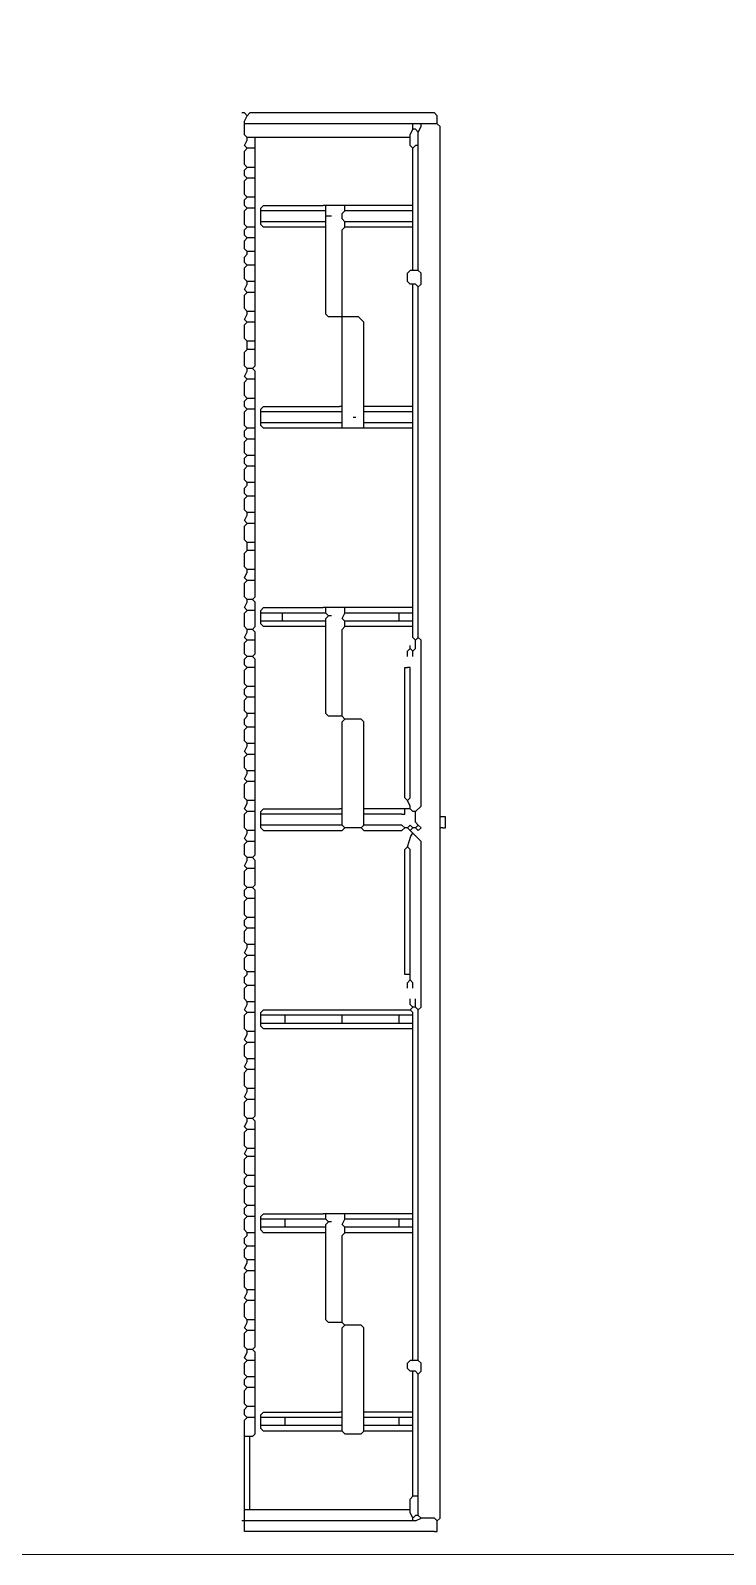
# Model space of a CAD drawing. Extents: x 12033 to 28038, y -9425 to 4777.
# Drawn here: x 14633.1 to 14761, y -90.8 to 189.6 of the extents above; entities that cross this region are included whole.
import ezdxf

# ---------------------------------------------------------------- set-up
doc = ezdxf.new("R2010")
doc.units = ezdxf.units.DM
doc.header["$LTSCALE"] = 5
doc.header["$MEASUREMENT"] = 0
doc.layers.add('20.7-DGO', color=1, linetype='Continuous')

# ---------------------------------------------------------------- blocks, each defined once
blk = doc.blocks.new('LATERAL_PARA_CABOS_300MM')
at = {"layer": '20.7-DGO', "color": 0, "linetype": 'Continuous'}
for points in [[(0.05, 0), (0, 0)], [(0.1, -0.05), (0.05, 0)], [(3.6, -0.15), (3.6, -0.05), (3.55, 0), (0.15, 0), (0.1, -0.05)], [(0.05, -0.15), (0.1, -0.05)], [(0.05, -0.2), (0.05, -0.15)], [(0.1, -0.2), (0.05, -0.2)], [(0.05, -0.25), (0.05, -0.2)], [(0.1, -0.45), (0.05, -0.4), (0.05, -0.25)], [(3.1, -0.2), (0.1, -0.2)], [(3.15, -0.2), (3.1, -0.2)], [(3.2, -0.2), (3.15, -0.2)], [(3.15, -0.25), (3.15, -0.2)], [(3.15, -0.3), (3.15, -0.25)], [(3.25, -0.2), (3.2, -0.2)], [(3.3, -0.2), (3.25, -0.2)], [(3.25, -0.35), (3.3, -0.25)], [(3.35, -0.2), (3.3, -0.2)], [(3.3, -0.25), (3.3, -0.2)], [(3.55, -0.2), (3.35, -0.2)], [(3.6, -0.2), (3.55, -0.2)], [(3.6, -0.2), (3.6, -0.15)], [(3.65, -12.9), (3.65, -0.25), (3.6, -0.2)], [(0.1, -0.65), (0.05, -0.6), (0.1, -0.5)], [(0.15, -0.45), (0.1, -0.45)], [(0.1, -0.5), (0.1, -0.45)], [(0.2, -0.45), (0.15, -0.45)], [(0.25, -0.45), (0.2, -0.45)], [(0.3, -0.45), (0.25, -0.45)], [(0.25, -0.5), (0.25, -0.45)], [(0.25, -0.6), (0.25, -0.5)], [(3.05, -0.45), (0.3, -0.45)], [(3.1, -0.45), (3.05, -0.45)], [(3.1, -0.4), (3.15, -0.3)], [(3.1, -0.45), (3.1, -0.4)], [(3.1, -0.5), (3.1, -0.45)], [(3.15, -0.65), (3.1, -0.6), (3.1, -0.5)], [(3.2, -0.3), (3.15, -0.3)], [(3.25, -0.35), (3.2, -0.3)], [(3.25, -0.55), (3.25, -0.35)], [(3.25, -0.6), (3.25, -0.55)], [(0.1, -1), (0.05, -0.95), (0.05, -0.7), (0.1, -0.65)], [(0.2, -0.65), (0.1, -0.65)], [(0.25, -0.65), (0.2, -0.65)], [(0.25, -0.65), (0.25, -0.6)], [(0.25, -0.7), (0.25, -0.65)], [(0.25, -0.95), (0.25, -0.7)], [(3.15, -0.65), (3.2, -0.6)], [(3.15, -1.65), (3.15, -0.65)], [(3.25, -0.6), (3.2, -0.6)], [(3.25, -0.65), (3.25, -0.6)], [(3.25, -2.85), (3.25, -0.65)], [(0.1, -1.2), (0.05, -1.15), (0.05, -1.05), (0.1, -1)], [(0.2, -1), (0.1, -1)], [(0.25, -1), (0.2, -1)], [(0.25, -1), (0.25, -0.95)], [(0.25, -1.05), (0.25, -1)], [(0.25, -1.15), (0.25, -1.05)], [(0.1, -1.55), (0.05, -1.5), (0.05, -1.25), (0.1, -1.2)], [(0.2, -1.2), (0.1, -1.2)], [(0.25, -1.2), (0.2, -1.2)], [(0.25, -1.2), (0.25, -1.15)], [(0.25, -1.25), (0.25, -1.2)], [(0.25, -1.5), (0.25, -1.25)], [(0.1, -1.75), (0.05, -1.7), (0.05, -1.6), (0.1, -1.55)], [(0.2, -1.55), (0.1, -1.55)], [(0.25, -1.55), (0.2, -1.55)], [(0.25, -1.55), (0.25, -1.5)], [(0.25, -1.6), (0.25, -1.55)], [(0.25, -1.7), (0.25, -1.6)], [(3.15, -1.7), (3.15, -1.65)], [(0.1, -2.1), (0.05, -2.05), (0.05, -1.8), (0.1, -1.75)], [(0.2, -1.75), (0.1, -1.75)], [(0.25, -1.75), (0.2, -1.75)], [(0.25, -1.75), (0.25, -1.7)], [(0.25, -1.8), (0.25, -1.75)], [(0.25, -2.05), (0.25, -1.8)], [(0.35, -1.75), (0.4, -1.7), (1.5, -1.7)], [(0.35, -1.8), (0.35, -1.75)], [(0.4, -1.8), (0.35, -1.8)], [(0.35, -1.85), (0.35, -1.8)], [(0.35, -1.95), (0.35, -1.85)], [(0.35, -2), (0.35, -1.95)], [(1.5, -1.8), (0.4, -1.8)], [(1.55, -1.7), (1.5, -1.7)], [(1.55, -1.8), (1.5, -1.8)], [(1.6, -1.7), (1.55, -1.7)], [(1.55, -1.75), (1.55, -1.7)], [(1.55, -1.8), (1.55, -1.75)], [(1.55, -1.85), (1.55, -1.8)], [(1.55, -1.9), (1.55, -1.85)], [(1.6, -1.9), (1.55, -1.9)], [(1.55, -1.95), (1.55, -1.9)], [(1.55, -2), (1.55, -1.95)], [(1.85, -1.7), (1.6, -1.7)], [(1.65, -1.9), (1.6, -1.9)], [(1.9, -1.7), (1.85, -1.7)], [(1.9, -2), (1.85, -1.95), (1.85, -1.85), (1.9, -1.8)], [(1.95, -1.7), (1.9, -1.7)], [(1.9, -1.75), (1.9, -1.7)], [(1.9, -1.8), (1.9, -1.75)], [(1.95, -1.8), (1.9, -1.8)], [(3.1, -1.7), (1.95, -1.7)], [(3.1, -1.8), (1.95, -1.8)], [(3.15, -1.7), (3.1, -1.7)], [(3.15, -1.8), (3.1, -1.8)], [(3.15, -1.75), (3.15, -1.7)], [(3.15, -1.8), (3.15, -1.75)], [(3.15, -1.85), (3.15, -1.8)], [(3.15, -1.95), (3.15, -1.85)], [(3.15, -2), (3.15, -1.95)], [(0.1, -2.3), (0.05, -2.25), (0.05, -2.15), (0.1, -2.1)], [(0.2, -2.1), (0.1, -2.1)], [(0.25, -2.1), (0.2, -2.1)], [(0.25, -2.1), (0.25, -2.05)], [(0.25, -2.15), (0.25, -2.1)], [(0.25, -2.25), (0.25, -2.15)], [(0.4, -2), (0.35, -2)], [(0.35, -2.05), (0.35, -2)], [(1.5, -2.1), (0.4, -2.1), (0.35, -2.05)], [(1.5, -2), (0.4, -2)], [(1.55, -2), (1.5, -2)], [(1.55, -2.1), (1.5, -2.1)], [(1.55, -2.05), (1.55, -2)], [(1.55, -2.1), (1.55, -2.05)], [(1.55, -2.15), (1.55, -2.1)], [(1.8, -3.75), (1.6, -3.75), (1.55, -3.7), (1.55, -2.15)], [(1.85, -3.7), (1.85, -2.15), (1.9, -2.1)], [(1.95, -2), (1.9, -2)], [(1.9, -2.05), (1.9, -2)], [(1.9, -2.1), (1.9, -2.05)], [(1.95, -2.1), (1.9, -2.1)], [(3.1, -2), (1.95, -2)], [(3.1, -2.1), (1.95, -2.1)], [(3.15, -2), (3.1, -2)], [(3.15, -2.1), (3.1, -2.1)], [(3.15, -2.05), (3.15, -2)], [(3.15, -2.1), (3.15, -2.05)], [(3.15, -2.15), (3.15, -2.1)], [(3.15, -2.85), (3.15, -2.15)], [(0.1, -2.55), (0.05, -2.5), (0.05, -2.35), (0.1, -2.3)], [(0.2, -2.3), (0.1, -2.3)], [(0.25, -2.3), (0.2, -2.3)], [(0.25, -2.3), (0.25, -2.25)], [(0.25, -2.35), (0.25, -2.3)], [(0.25, -2.5), (0.25, -2.35)], [(0.25, -2.55), (0.25, -2.5)], [(0.1, -2.8), (0.05, -2.75), (0.05, -2.65), (0.1, -2.6)], [(0.1, -3.1), (0.05, -3.05), (0.05, -2.85), (0.1, -2.8)], [(0.15, -2.55), (0.1, -2.55)], [(0.1, -2.6), (0.1, -2.55)], [(0.2, -2.8), (0.1, -2.8)], [(0.2, -2.55), (0.15, -2.55)], [(0.25, -2.55), (0.2, -2.55)], [(0.25, -2.8), (0.2, -2.8)], [(0.25, -2.6), (0.25, -2.55)], [(0.25, -2.75), (0.25, -2.6)], [(0.25, -2.8), (0.25, -2.75)], [(0.25, -2.85), (0.25, -2.8)], [(0.25, -3.05), (0.25, -2.85)], [(0.25, -3.1), (0.25, -3.05)], [(3.1, -3.15), (3.05, -3.1), (3.05, -2.95), (3.1, -2.9)], [(3.15, -2.9), (3.1, -2.9)], [(3.15, -2.9), (3.15, -2.85)], [(3.2, -2.9), (3.15, -2.9)], [(3.25, -2.9), (3.2, -2.9)], [(3.25, -2.9), (3.25, -2.85)], [(3.25, -3.2), (3.3, -3.15), (3.3, -2.95), (3.25, -2.9)], [(0.1, -3.3), (0.05, -3.25), (0.1, -3.15)], [(0.1, -3.65), (0.05, -3.6), (0.05, -3.35), (0.1, -3.3)], [(0.15, -3.1), (0.1, -3.1)], [(0.1, -3.15), (0.1, -3.1)], [(0.2, -3.3), (0.1, -3.3)], [(0.2, -3.1), (0.15, -3.1)], [(0.25, -3.1), (0.2, -3.1)], [(0.25, -3.3), (0.2, -3.3)], [(0.25, -3.15), (0.25, -3.1)], [(0.25, -3.25), (0.25, -3.15)], [(0.25, -3.3), (0.25, -3.25)], [(0.25, -3.35), (0.25, -3.3)], [(0.25, -3.6), (0.25, -3.35)], [(3.15, -3.15), (3.1, -3.15)], [(3.2, -3.15), (3.15, -3.15)], [(3.15, -3.2), (3.15, -3.15)], [(3.15, -5.35), (3.15, -3.2)], [(3.25, -3.2), (3.2, -3.15)], [(3.25, -9.65), (3.25, -3.2)], [(0.25, -3.65), (0.25, -3.6)], [(0.1, -3.85), (0.05, -3.8), (0.1, -3.7)], [(0.1, -4.2), (0.05, -4.15), (0.05, -3.9), (0.1, -3.85)], [(0.15, -3.65), (0.1, -3.65)], [(0.1, -3.7), (0.1, -3.65)], [(0.2, -3.85), (0.1, -3.85)], [(0.2, -3.65), (0.15, -3.65)], [(0.25, -3.65), (0.2, -3.65)], [(0.25, -3.85), (0.2, -3.85)], [(0.25, -3.7), (0.25, -3.65)], [(0.25, -3.8), (0.25, -3.7)], [(0.25, -3.85), (0.25, -3.8)], [(0.25, -3.9), (0.25, -3.85)], [(0.25, -4.15), (0.25, -3.9)], [(1.85, -3.75), (1.8, -3.75)], [(1.85, -3.75), (1.85, -3.7)], [(1.9, -3.75), (1.85, -3.75)], [(1.85, -3.8), (1.85, -3.75)], [(1.85, -5.35), (1.85, -3.8)], [(2.25, -5.35), (2.25, -3.85), (2.15, -3.75), (1.9, -3.75)], [(0.15, -4.2), (0.1, -4.2)], [(0.1, -4.25), (0.1, -4.2)], [(0.2, -4.2), (0.15, -4.2)], [(0.25, -4.2), (0.2, -4.2)], [(0.25, -4.2), (0.25, -4.15)], [(0.25, -4.25), (0.25, -4.2)], [(0.1, -4.7), (0.05, -4.65), (0.05, -4.4), (0.1, -4.35)], [(0.1, -4.3), (0.1, -4.25)], [(0.1, -4.35), (0.1, -4.3)], [(0.15, -4.35), (0.1, -4.35)], [(0.2, -4.35), (0.15, -4.35)], [(0.25, -4.35), (0.2, -4.35)], [(0.2, -4.7), (0.25, -4.65), (0.25, -4.4)], [(0.25, -4.3), (0.25, -4.25)], [(0.25, -4.35), (0.25, -4.3)], [(0.25, -4.4), (0.25, -4.35)], [(0.1, -4.9), (0.05, -4.85), (0.1, -4.75)], [(0.15, -4.7), (0.1, -4.7)], [(0.1, -4.75), (0.1, -4.7)], [(0.2, -4.7), (0.15, -4.7)], [(0.25, -4.85), (0.25, -4.75), (0.2, -4.7)], [(0.1, -5.25), (0.05, -5.2), (0.05, -4.95), (0.1, -4.9)], [(0.2, -4.9), (0.1, -4.9)], [(0.25, -4.9), (0.2, -4.9)], [(0.25, -4.9), (0.25, -4.85)], [(0.25, -4.95), (0.25, -4.9)], [(0.25, -5.2), (0.25, -4.95)], [(0.1, -5.45), (0.05, -5.4), (0.05, -5.3), (0.1, -5.25)], [(0.2, -5.25), (0.1, -5.25)], [(0.25, -5.25), (0.2, -5.25)], [(0.25, -5.25), (0.25, -5.2)], [(0.25, -5.3), (0.25, -5.25)], [(0.25, -5.4), (0.25, -5.3)], [(0.1, -5.8), (0.05, -5.75), (0.05, -5.5), (0.1, -5.45)], [(0.2, -5.45), (0.1, -5.45)], [(0.25, -5.45), (0.2, -5.45)], [(0.25, -5.45), (0.25, -5.4)], [(0.25, -5.5), (0.25, -5.45)], [(0.25, -5.75), (0.25, -5.5)], [(0.35, -5.45), (0.4, -5.4), (1.8, -5.4)], [(0.35, -5.5), (0.35, -5.45)], [(0.4, -5.5), (0.35, -5.5)], [(0.35, -5.55), (0.35, -5.5)], [(0.35, -5.65), (0.35, -5.55)], [(1.8, -5.5), (0.4, -5.5)], [(1.85, -5.4), (1.8, -5.4)], [(1.85, -5.5), (1.8, -5.5)], [(1.85, -5.4), (1.85, -5.35)], [(1.85, -5.45), (1.85, -5.4)], [(1.85, -5.5), (1.85, -5.45)], [(1.85, -5.55), (1.85, -5.5)], [(1.85, -5.65), (1.85, -5.55)], [(2.1, -5.6), (2.05, -5.6)], [(2.25, -5.4), (2.25, -5.35)], [(2.3, -5.4), (2.25, -5.4)], [(2.25, -5.45), (2.25, -5.4)], [(2.25, -5.5), (2.25, -5.45)], [(2.3, -5.5), (2.25, -5.5)], [(2.25, -5.55), (2.25, -5.5)], [(2.25, -5.65), (2.25, -5.55)], [(3.1, -5.4), (2.3, -5.4)], [(3.1, -5.5), (2.3, -5.5)], [(3.15, -5.4), (3.1, -5.4)], [(3.15, -5.5), (3.1, -5.5)], [(3.15, -5.4), (3.15, -5.35)], [(3.15, -5.45), (3.15, -5.4)], [(3.15, -5.5), (3.15, -5.45)], [(3.15, -5.55), (3.15, -5.5)], [(3.15, -5.65), (3.15, -5.55)], [(0.1, -6), (0.05, -5.95), (0.05, -5.85), (0.1, -5.8)], [(0.2, -5.8), (0.1, -5.8)], [(0.25, -5.8), (0.2, -5.8)], [(0.25, -5.8), (0.25, -5.75)], [(0.25, -5.85), (0.25, -5.8)], [(0.25, -5.95), (0.25, -5.85)], [(0.35, -5.7), (0.35, -5.65)], [(0.4, -5.7), (0.35, -5.7)], [(0.35, -5.75), (0.35, -5.7)], [(1.8, -5.8), (0.4, -5.8), (0.35, -5.75)], [(1.8, -5.7), (0.4, -5.7)], [(1.85, -5.7), (1.8, -5.7)], [(1.85, -5.8), (1.8, -5.8)], [(1.85, -5.7), (1.85, -5.65)], [(1.85, -5.75), (1.85, -5.7)], [(1.85, -5.8), (1.85, -5.75)], [(1.9, -5.8), (1.85, -5.8)], [(2.2, -5.8), (1.9, -5.8)], [(2.25, -5.8), (2.2, -5.8)], [(2.25, -5.7), (2.25, -5.65)], [(2.3, -5.7), (2.25, -5.7)], [(2.25, -5.75), (2.25, -5.7)], [(2.25, -5.8), (2.25, -5.75)], [(2.3, -5.8), (2.25, -5.8)], [(3.1, -5.7), (2.3, -5.7)], [(3.1, -5.8), (2.3, -5.8)], [(3.15, -5.7), (3.1, -5.7)], [(3.15, -5.8), (3.1, -5.8)], [(3.15, -5.7), (3.15, -5.65)], [(3.15, -5.75), (3.15, -5.7)], [(3.15, -5.8), (3.15, -5.75)], [(3.15, -5.85), (3.15, -5.8)], [(3.15, -9.05), (3.15, -5.85)], [(0.1, -6.3), (0.05, -6.25), (0.05, -6.05), (0.1, -6)], [(0.2, -6), (0.1, -6)], [(0.25, -6), (0.2, -6)], [(0.25, -6), (0.25, -5.95)], [(0.25, -6.05), (0.25, -6)], [(0.25, -6.25), (0.25, -6.05)], [(0.1, -6.5), (0.05, -6.45), (0.05, -6.35), (0.1, -6.3)], [(0.2, -6.3), (0.1, -6.3)], [(0.25, -6.3), (0.2, -6.3)], [(0.25, -6.3), (0.25, -6.25)], [(0.25, -6.35), (0.25, -6.3)], [(0.25, -6.45), (0.25, -6.35)], [(0.1, -6.8), (0.05, -6.75), (0.05, -6.55), (0.1, -6.5)], [(0.2, -6.5), (0.1, -6.5)], [(0.25, -6.5), (0.2, -6.5)], [(0.25, -6.5), (0.25, -6.45)], [(0.25, -6.55), (0.25, -6.5)], [(0.25, -6.75), (0.25, -6.55)], [(0.1, -7.05), (0.05, -7), (0.05, -6.9), (0.1, -6.85)], [(0.15, -6.8), (0.1, -6.8)], [(0.1, -6.85), (0.1, -6.8)], [(0.2, -6.8), (0.15, -6.8)], [(0.25, -6.8), (0.2, -6.8)], [(0.25, -6.8), (0.25, -6.75)], [(0.25, -6.85), (0.25, -6.8)], [(0.25, -7), (0.25, -6.85)], [(0.25, -7.05), (0.25, -7)], [(0.1, -7.35), (0.05, -7.3), (0.05, -7.1), (0.1, -7.05)], [(0.2, -7.05), (0.1, -7.05)], [(0.25, -7.05), (0.2, -7.05)], [(0.25, -7.1), (0.25, -7.05)], [(0.25, -7.3), (0.25, -7.1)], [(0.1, -7.55), (0.05, -7.5), (0.1, -7.4)], [(0.1, -7.9), (0.05, -7.85), (0.05, -7.6), (0.1, -7.55)], [(0.15, -7.35), (0.1, -7.35)], [(0.1, -7.4), (0.1, -7.35)], [(0.2, -7.55), (0.1, -7.55)], [(0.2, -7.35), (0.15, -7.35)], [(0.25, -7.35), (0.2, -7.35)], [(0.25, -7.55), (0.2, -7.55)], [(0.25, -7.35), (0.25, -7.3)], [(0.25, -7.4), (0.25, -7.35)], [(0.25, -7.5), (0.25, -7.4)], [(0.25, -7.55), (0.25, -7.5)], [(0.25, -7.6), (0.25, -7.55)], [(0.25, -7.85), (0.25, -7.6)], [(0.25, -7.9), (0.25, -7.85)], [(0.1, -8.4), (0.05, -8.35), (0.05, -8.1), (0.1, -8.05)], [(0.15, -7.9), (0.1, -7.9)], [(0.1, -7.95), (0.1, -7.9)], [(0.1, -8), (0.1, -7.95)], [(0.1, -8.05), (0.1, -8)], [(0.15, -8.05), (0.1, -8.05)], [(0.2, -7.9), (0.15, -7.9)], [(0.2, -8.05), (0.15, -8.05)], [(0.25, -7.9), (0.2, -7.9)], [(0.25, -8.05), (0.2, -8.05)], [(0.25, -7.95), (0.25, -7.9)], [(0.25, -8), (0.25, -7.95)], [(0.25, -8.05), (0.25, -8)], [(0.25, -8.1), (0.25, -8.05)], [(0.25, -8.35), (0.25, -8.1)], [(0.15, -8.4), (0.1, -8.4)], [(0.1, -8.45), (0.1, -8.4)], [(0.2, -8.4), (0.15, -8.4)], [(0.25, -8.4), (0.2, -8.4)], [(0.25, -8.4), (0.25, -8.35)], [(0.25, -8.45), (0.25, -8.4)], [(0.1, -8.6), (0.05, -8.55), (0.1, -8.45)], [(0.1, -8.95), (0.05, -8.9), (0.05, -8.65), (0.1, -8.6)], [(0.2, -8.6), (0.1, -8.6)], [(0.25, -8.6), (0.2, -8.6)], [(0.2, -8.95), (0.25, -8.9), (0.25, -8.65)], [(0.25, -8.55), (0.25, -8.45)], [(0.25, -8.6), (0.25, -8.55)], [(0.25, -8.65), (0.25, -8.6)], [(0.15, -8.95), (0.1, -8.95)], [(0.1, -9), (0.1, -8.95)], [(0.2, -8.95), (0.15, -8.95)], [(0.25, -9.1), (0.25, -9), (0.2, -8.95)], [(0.1, -9.15), (0.05, -9.1), (0.1, -9)], [(0.1, -9.5), (0.05, -9.45), (0.05, -9.2), (0.1, -9.15)], [(0.2, -9.15), (0.1, -9.15)], [(0.25, -9.15), (0.2, -9.15)], [(0.2, -9.5), (0.25, -9.45), (0.25, -9.2)], [(0.25, -9.15), (0.25, -9.1)], [(0.25, -9.2), (0.25, -9.15)], [(0.35, -9.15), (0.4, -9.1), (1.5, -9.1)], [(0.35, -9.2), (0.35, -9.15)], [(0.4, -9.2), (0.35, -9.2)], [(0.35, -9.25), (0.35, -9.2)], [(0.35, -9.3), (0.35, -9.25)], [(0.7, -9.2), (0.4, -9.2)], [(0.75, -9.2), (0.7, -9.2)], [(0.8, -9.2), (0.75, -9.2)], [(0.75, -9.25), (0.75, -9.2)], [(0.75, -9.3), (0.75, -9.25)], [(1.5, -9.2), (0.8, -9.2)], [(1.55, -9.1), (1.5, -9.1)], [(1.55, -9.2), (1.5, -9.2)], [(1.6, -9.1), (1.55, -9.1)], [(1.55, -9.15), (1.55, -9.1)], [(1.55, -9.2), (1.55, -9.15)], [(1.6, -9.25), (1.55, -9.2)], [(1.55, -9.3), (1.6, -9.25)], [(1.85, -9.1), (1.6, -9.1)], [(1.65, -9.25), (1.6, -9.25)], [(1.9, -9.1), (1.85, -9.1)], [(1.9, -9.35), (1.85, -9.3), (1.9, -9.2)], [(1.95, -9.1), (1.9, -9.1)], [(1.9, -9.15), (1.9, -9.1)], [(1.9, -9.2), (1.9, -9.15)], [(1.95, -9.2), (1.9, -9.2)], [(3.1, -9.1), (1.95, -9.1)], [(2.85, -9.2), (1.95, -9.2)], [(2.9, -9.2), (2.85, -9.2)], [(2.95, -9.2), (2.9, -9.2)], [(2.9, -9.25), (2.9, -9.2)], [(2.9, -9.3), (2.9, -9.25)], [(3.1, -9.2), (2.95, -9.2)], [(3.15, -9.1), (3.1, -9.1)], [(3.15, -9.2), (3.1, -9.2)], [(3.15, -9.1), (3.15, -9.05)], [(3.15, -9.15), (3.15, -9.1)], [(3.15, -9.2), (3.15, -9.15)], [(3.15, -9.25), (3.15, -9.2)], [(3.15, -9.3), (3.15, -9.25)], [(0.15, -9.5), (0.1, -9.5)], [(0.1, -9.55), (0.1, -9.5)], [(0.2, -9.5), (0.15, -9.5)], [(0.25, -9.65), (0.25, -9.55), (0.2, -9.5)], [(0.35, -9.35), (0.35, -9.3)], [(0.4, -9.35), (0.35, -9.35)], [(0.35, -9.4), (0.35, -9.35)], [(1.5, -9.45), (0.4, -9.45), (0.35, -9.4)], [(0.7, -9.35), (0.4, -9.35)], [(0.75, -9.35), (0.7, -9.35)], [(0.75, -9.35), (0.75, -9.3)], [(0.8, -9.35), (0.75, -9.35)], [(1.5, -9.35), (0.8, -9.35)], [(1.55, -9.35), (1.5, -9.35)], [(1.55, -9.45), (1.5, -9.45)], [(1.55, -9.35), (1.55, -9.3)], [(1.55, -9.4), (1.55, -9.35)], [(1.55, -9.45), (1.55, -9.4)], [(1.55, -9.5), (1.55, -9.45)], [(1.8, -11.1), (1.6, -11.1), (1.55, -11.05), (1.55, -9.5)], [(1.85, -11.05), (1.85, -9.5), (1.9, -9.45)], [(1.95, -9.35), (1.9, -9.35)], [(1.9, -9.4), (1.9, -9.35)], [(1.9, -9.45), (1.9, -9.4)], [(1.95, -9.45), (1.9, -9.45)], [(2.85, -9.35), (1.95, -9.35)], [(3.1, -9.45), (1.95, -9.45)], [(2.9, -9.35), (2.85, -9.35)], [(2.9, -9.35), (2.9, -9.3)], [(2.95, -9.35), (2.9, -9.35)], [(3.1, -9.35), (2.95, -9.35)], [(3.15, -9.35), (3.1, -9.35)], [(3.15, -9.45), (3.1, -9.45)], [(3.15, -9.35), (3.15, -9.3)], [(3.15, -9.4), (3.15, -9.35)], [(3.15, -9.45), (3.15, -9.4)], [(3.15, -9.5), (3.15, -9.45)], [(3.2, -9.7), (3.15, -9.65), (3.15, -9.5)], [(0.1, -9.7), (0.05, -9.65), (0.1, -9.55)], [(0.1, -10), (0.05, -9.95), (0.05, -9.75), (0.1, -9.7)], [(0.2, -9.7), (0.1, -9.7)], [(0.25, -9.7), (0.2, -9.7)], [(0.2, -10), (0.25, -9.95), (0.25, -9.75)], [(0.25, -9.7), (0.25, -9.65)], [(0.25, -9.75), (0.25, -9.7)], [(3.1, -9.85), (3.1, -9.8)], [(3.15, -9.9), (3.2, -9.85), (3.2, -9.7)], [(3.2, -9.7), (3.25, -9.65)], [(3.2, -12.85), (3.3, -12.75), (3.3, -9.7), (3.25, -9.65)], [(0.1, -10.2), (0.05, -10.15), (0.05, -10.05), (0.1, -10)], [(0.2, -10), (0.1, -10)], [(0.25, -10.15), (0.25, -10.05), (0.2, -10)], [(3.05, -10), (3.05, -9.9), (3.1, -9.85)], [(3.15, -9.9), (3.1, -9.85)], [(3.15, -10), (3.15, -9.9)], [(0.1, -10.55), (0.05, -10.5), (0.05, -10.25), (0.1, -10.2)], [(0.2, -10.2), (0.1, -10.2)], [(0.25, -10.2), (0.2, -10.2)], [(0.25, -10.2), (0.25, -10.15)], [(0.25, -10.25), (0.25, -10.2)], [(0.25, -10.5), (0.25, -10.25)], [(3, -10.25), (3, -10.2), (3.05, -10.2)], [(3.05, -12.65), (3, -12.6), (3, -10.25)], [(3.1, -10.25), (3.1, -10.2), (3.05, -10.2)], [(3.05, -12.65), (3.1, -12.6), (3.1, -10.25)], [(0.1, -10.75), (0.05, -10.7), (0.05, -10.6), (0.1, -10.55)], [(0.2, -10.55), (0.1, -10.55)], [(0.25, -10.55), (0.2, -10.55)], [(0.25, -10.55), (0.25, -10.5)], [(0.25, -10.6), (0.25, -10.55)], [(0.25, -10.7), (0.25, -10.6)], [(0.1, -11.05), (0.05, -11), (0.05, -10.8), (0.1, -10.75)], [(0.2, -10.75), (0.1, -10.75)], [(0.25, -10.75), (0.2, -10.75)], [(0.25, -10.75), (0.25, -10.7)], [(0.25, -10.8), (0.25, -10.75)], [(0.25, -11), (0.25, -10.8)], [(0.1, -11.3), (0.05, -11.25), (0.05, -11.15), (0.1, -11.1)], [(0.15, -11.05), (0.1, -11.05)], [(0.1, -11.1), (0.1, -11.05)], [(0.2, -11.05), (0.15, -11.05)], [(0.25, -11.05), (0.2, -11.05)], [(0.25, -11.05), (0.25, -11)], [(0.25, -11.1), (0.25, -11.05)], [(0.25, -11.25), (0.25, -11.1)], [(1.85, -11.1), (1.8, -11.1)], [(1.85, -11.1), (1.85, -11.05)], [(1.9, -11.15), (1.85, -11.1)], [(1.85, -12.75), (1.85, -11.2), (1.9, -11.15)], [(2.25, -12.75), (2.25, -11.2), (2.2, -11.15), (1.9, -11.15)], [(0.1, -11.6), (0.05, -11.55), (0.05, -11.35), (0.1, -11.3)], [(0.2, -11.3), (0.1, -11.3)], [(0.25, -11.3), (0.2, -11.3)], [(0.25, -11.3), (0.25, -11.25)], [(0.25, -11.35), (0.25, -11.3)], [(0.25, -11.55), (0.25, -11.35)], [(0.1, -11.8), (0.05, -11.75), (0.1, -11.65)], [(0.15, -11.6), (0.1, -11.6)], [(0.1, -11.65), (0.1, -11.6)], [(0.2, -11.6), (0.15, -11.6)], [(0.25, -11.6), (0.2, -11.6)], [(0.25, -11.6), (0.25, -11.55)], [(0.25, -11.65), (0.25, -11.6)], [(0.25, -11.75), (0.25, -11.65)], [(0.25, -11.8), (0.25, -11.75)], [(0.1, -12.1), (0.05, -12.05), (0.05, -11.85), (0.1, -11.8)], [(0.2, -11.8), (0.1, -11.8)], [(0.25, -11.8), (0.2, -11.8)], [(0.25, -11.85), (0.25, -11.8)], [(0.25, -12.05), (0.25, -11.85)], [(0.25, -12.1), (0.25, -12.05)], [(0.1, -12.3), (0.05, -12.25), (0.1, -12.15)], [(0.1, -12.65), (0.05, -12.6), (0.05, -12.35), (0.1, -12.3)], [(0.15, -12.1), (0.1, -12.1)], [(0.1, -12.15), (0.1, -12.1)], [(0.2, -12.3), (0.1, -12.3)], [(0.2, -12.1), (0.15, -12.1)], [(0.25, -12.1), (0.2, -12.1)], [(0.25, -12.3), (0.2, -12.3)], [(0.25, -12.15), (0.25, -12.1)], [(0.25, -12.25), (0.25, -12.15)], [(0.25, -12.3), (0.25, -12.25)], [(0.25, -12.35), (0.25, -12.3)], [(0.25, -12.6), (0.25, -12.35)], [(0.25, -12.65), (0.25, -12.6)], [(0.1, -12.85), (0.05, -12.8), (0.1, -12.7)], [(0.1, -13.2), (0.05, -13.15), (0.05, -12.9), (0.1, -12.85)], [(0.15, -12.65), (0.1, -12.65)], [(0.1, -12.7), (0.1, -12.65)], [(0.2, -12.85), (0.1, -12.85)], [(0.2, -12.65), (0.15, -12.65)], [(0.25, -12.65), (0.2, -12.65)], [(0.25, -12.85), (0.2, -12.85)], [(0.25, -12.7), (0.25, -12.65)], [(0.25, -12.8), (0.25, -12.7)], [(0.25, -12.85), (0.25, -12.8)], [(0.25, -12.9), (0.25, -12.85)], [(0.35, -12.85), (0.4, -12.8), (1.8, -12.8)], [(0.35, -12.9), (0.35, -12.85)], [(1.85, -12.8), (1.8, -12.8)], [(1.85, -12.8), (1.85, -12.75)], [(1.85, -12.85), (1.85, -12.8)], [(1.85, -12.9), (1.85, -12.85)], [(2.25, -12.8), (2.25, -12.75)], [(2.3, -12.8), (2.25, -12.8)], [(2.25, -12.85), (2.25, -12.8)], [(2.25, -12.9), (2.25, -12.85)], [(2.95, -12.8), (2.3, -12.8)], [(3, -12.8), (2.95, -12.8)], [(2.95, -12.9), (3, -12.9), (3, -12.85)], [(3.05, -12.8), (3, -12.8)], [(3, -12.85), (3, -12.8)], [(3.1, -12.75), (3.05, -12.65)], [(3.1, -12.8), (3.05, -12.8)], [(3.1, -12.8), (3.1, -12.75)], [(3.15, -12.85), (3.1, -12.8)], [(3.2, -12.85), (3.15, -12.85)], [(3.2, -12.9), (3.2, -12.85)], [(0.25, -13.15), (0.25, -12.9)], [(0.25, -13.2), (0.25, -13.15)], [(0.4, -12.9), (0.35, -12.9)], [(0.35, -12.95), (0.35, -12.9)], [(0.35, -13.05), (0.35, -12.95)], [(0.35, -13.1), (0.35, -13.05)], [(0.4, -13.1), (0.35, -13.1)], [(0.35, -13.15), (0.35, -13.1)], [(0.35, -13.15), (0.4, -13.2), (1.85, -13.2), (1.9, -13.15)], [(1.8, -12.9), (0.4, -12.9)], [(1.8, -13.1), (0.4, -13.1)], [(1.85, -12.9), (1.8, -12.9)], [(1.85, -13.1), (1.8, -13.1)], [(1.85, -12.95), (1.85, -12.9)], [(1.85, -13.05), (1.85, -12.95)], [(1.85, -13.1), (1.85, -13.05)], [(1.9, -13.15), (1.85, -13.1)], [(2.2, -13.15), (1.9, -13.15)], [(2.2, -13.15), (2.25, -13.1)], [(2.2, -13.15), (2.25, -13.2), (2.95, -13.2), (3, -13.15)], [(2.3, -12.9), (2.25, -12.9)], [(2.25, -12.95), (2.25, -12.9)], [(2.25, -13.05), (2.25, -12.95)], [(2.25, -13.1), (2.25, -13.05)], [(2.3, -13.1), (2.25, -13.1)], [(2.95, -12.9), (2.3, -12.9)], [(3, -13.15), (2.95, -13.1), (2.3, -13.1)], [(3.05, -13.15), (3, -13.15)], [(3.15, -13.15), (3.1, -13.1), (3.05, -13.15)], [(3.1, -13.2), (3.05, -13.15)], [(3.1, -13.2), (3.15, -13.15)], [(3.2, -13.15), (3.15, -13.15)], [(3.25, -13.1), (3.2, -13.05), (3.2, -12.9)], [(3.2, -13.15), (3.25, -13.1)], [(3.2, -13.15), (3.25, -13.2), (3.3, -13.15), (3.25, -13.1)], [(3.65, -12.95), (3.65, -12.9)], [(3.7, -12.95), (3.65, -12.95)], [(3.65, -13), (3.65, -12.95)], [(3.65, -13.1), (3.65, -13)], [(3.65, -13.15), (3.65, -13.1)], [(3.7, -13.15), (3.65, -13.15)], [(3.65, -13.2), (3.65, -13.15)], [(3.75, -13), (3.75, -12.95), (3.7, -12.95)], [(3.7, -13.15), (3.75, -13.15), (3.75, -13.1)], [(3.75, -13.1), (3.75, -13)], [(0.1, -13.4), (0.05, -13.35), (0.1, -13.25)], [(0.1, -13.7), (0.05, -13.65), (0.05, -13.45), (0.1, -13.4)], [(0.15, -13.2), (0.1, -13.2)], [(0.1, -13.25), (0.1, -13.2)], [(0.2, -13.4), (0.1, -13.4)], [(0.2, -13.2), (0.15, -13.2)], [(0.25, -13.2), (0.2, -13.2)], [(0.25, -13.4), (0.2, -13.4)], [(0.2, -13.7), (0.25, -13.65), (0.25, -13.45)], [(0.25, -13.25), (0.25, -13.2)], [(0.25, -13.35), (0.25, -13.25)], [(0.25, -13.4), (0.25, -13.35)], [(0.25, -13.45), (0.25, -13.4)], [(3.05, -13.5), (3.11, -13.305), (3.15, -13.25)], [(3.15, -13.25), (3.1, -13.2)], [(3.25, -16.5), (3.3, -16.45), (3.3, -13.4), (3.15, -13.25)], [(3.6, -25.9), (3.65, -25.85), (3.65, -13.2)], [(0.15, -13.7), (0.1, -13.7)], [(0.1, -13.75), (0.1, -13.7)], [(0.2, -13.7), (0.15, -13.7)], [(0.25, -13.85), (0.25, -13.75), (0.2, -13.7)], [(3, -15.8), (3, -13.55), (3.05, -13.5)], [(3.1, -15.8), (3.1, -13.55), (3.05, -13.5)], [(0.1, -13.9), (0.05, -13.85), (0.1, -13.75)], [(0.1, -14.25), (0.05, -14.2), (0.05, -13.95), (0.1, -13.9)], [(0.2, -13.9), (0.1, -13.9)], [(0.25, -13.9), (0.2, -13.9)], [(0.2, -14.25), (0.25, -14.2), (0.25, -13.95)], [(0.25, -13.9), (0.25, -13.85)], [(0.25, -13.95), (0.25, -13.9)], [(0.1, -14.45), (0.05, -14.4), (0.05, -14.3), (0.1, -14.25)], [(0.2, -14.25), (0.1, -14.25)], [(0.25, -14.4), (0.25, -14.3), (0.2, -14.25)], [(0.1, -14.8), (0.05, -14.75), (0.05, -14.5), (0.1, -14.45)], [(0.2, -14.45), (0.1, -14.45)], [(0.25, -14.45), (0.2, -14.45)], [(0.25, -14.45), (0.25, -14.4)], [(0.25, -14.5), (0.25, -14.45)], [(0.25, -14.75), (0.25, -14.5)], [(0.1, -15), (0.05, -14.95), (0.05, -14.85), (0.1, -14.8)], [(0.2, -14.8), (0.1, -14.8)], [(0.25, -14.8), (0.2, -14.8)], [(0.25, -14.8), (0.25, -14.75)], [(0.25, -14.85), (0.25, -14.8)], [(0.25, -14.95), (0.25, -14.85)], [(0.1, -15.3), (0.05, -15.25), (0.05, -15.05), (0.1, -15)], [(0.2, -15), (0.1, -15)], [(0.25, -15), (0.2, -15)], [(0.25, -15), (0.25, -14.95)], [(0.25, -15.05), (0.25, -15)], [(0.25, -15.25), (0.25, -15.05)], [(0.1, -15.5), (0.05, -15.45), (0.1, -15.35)], [(0.15, -15.3), (0.1, -15.3)], [(0.1, -15.35), (0.1, -15.3)], [(0.2, -15.3), (0.15, -15.3)], [(0.25, -15.3), (0.2, -15.3)], [(0.25, -15.3), (0.25, -15.25)], [(0.25, -15.35), (0.25, -15.3)], [(0.25, -15.45), (0.25, -15.35)], [(0.1, -15.8), (0.05, -15.75), (0.05, -15.55), (0.1, -15.5)], [(0.2, -15.5), (0.1, -15.5)], [(0.25, -15.5), (0.2, -15.5)], [(0.25, -15.5), (0.25, -15.45)], [(0.25, -15.55), (0.25, -15.5)], [(0.25, -15.75), (0.25, -15.55)], [(0.1, -16.05), (0.05, -16), (0.05, -15.9), (0.1, -15.85)], [(0.15, -15.8), (0.1, -15.8)], [(0.1, -15.85), (0.1, -15.8)], [(0.2, -15.8), (0.15, -15.8)], [(0.25, -15.8), (0.2, -15.8)], [(0.25, -15.8), (0.25, -15.75)], [(0.25, -15.85), (0.25, -15.8)], [(0.25, -16), (0.25, -15.85)], [(3.05, -15.85), (3, -15.85), (3, -15.8)], [(3.1, -15.85), (3.05, -15.85)], [(3.05, -16.1), (3.05, -16), (3.1, -15.95)], [(3.1, -15.85), (3.1, -15.8)], [(3.1, -15.9), (3.1, -15.85)], [(3.1, -15.95), (3.1, -15.9)], [(3.15, -16.1), (3.15, -16), (3.1, -15.95)], [(0.1, -16.35), (0.05, -16.3), (0.05, -16.1), (0.1, -16.05)], [(0.2, -16.05), (0.1, -16.05)], [(0.25, -16.05), (0.2, -16.05)], [(0.25, -16.05), (0.25, -16)], [(0.25, -16.1), (0.25, -16.05)], [(0.25, -16.3), (0.25, -16.1)], [(0.1, -16.55), (0.05, -16.5), (0.1, -16.4)], [(0.15, -16.35), (0.1, -16.35)], [(0.1, -16.4), (0.1, -16.35)], [(0.2, -16.35), (0.15, -16.35)], [(0.25, -16.35), (0.2, -16.35)], [(0.25, -16.35), (0.25, -16.3)], [(0.25, -16.4), (0.25, -16.35)], [(0.25, -16.5), (0.25, -16.4)], [(0.25, -16.55), (0.25, -16.5)], [(0.35, -16.55), (0.4, -16.5), (3.1, -16.5)], [(3.15, -16.45), (3.1, -16.4), (3.1, -16.3)], [(3.1, -16.5), (3.15, -16.45)], [(3.15, -16.55), (3.1, -16.5)], [(3.2, -16.45), (3.15, -16.45)], [(3.2, -16.4), (3.2, -16.3)], [(3.2, -16.45), (3.2, -16.4)], [(3.25, -16.5), (3.2, -16.45)], [(3.25, -22.9), (3.25, -16.5)], [(0.1, -16.9), (0.05, -16.85), (0.05, -16.6), (0.1, -16.55)], [(0.2, -16.55), (0.1, -16.55)], [(0.25, -16.55), (0.2, -16.55)], [(0.25, -16.6), (0.25, -16.55)], [(0.25, -16.85), (0.25, -16.6)], [(0.35, -16.6), (0.35, -16.55)], [(0.4, -16.6), (0.35, -16.6)], [(0.35, -16.65), (0.35, -16.6)], [(0.35, -16.7), (0.35, -16.65)], [(0.35, -16.75), (0.35, -16.7)], [(0.4, -16.75), (0.35, -16.75)], [(0.35, -16.8), (0.35, -16.75)], [(3.1, -16.85), (0.4, -16.85), (0.35, -16.8)], [(0.75, -16.6), (0.4, -16.6)], [(0.75, -16.75), (0.4, -16.75)], [(0.8, -16.6), (0.75, -16.6)], [(0.8, -16.75), (0.75, -16.75)], [(0.85, -16.6), (0.8, -16.6)], [(0.8, -16.65), (0.8, -16.6)], [(0.8, -16.7), (0.8, -16.65)], [(0.8, -16.75), (0.8, -16.7)], [(0.85, -16.75), (0.8, -16.75)], [(1.8, -16.6), (0.85, -16.6)], [(1.8, -16.75), (0.85, -16.75)], [(1.85, -16.6), (1.8, -16.6)], [(1.85, -16.75), (1.8, -16.75)], [(1.9, -16.6), (1.85, -16.6)], [(1.85, -16.65), (1.85, -16.6)], [(1.85, -16.7), (1.85, -16.65)], [(1.85, -16.75), (1.85, -16.7)], [(1.9, -16.75), (1.85, -16.75)], [(2.85, -16.6), (1.9, -16.6)], [(2.85, -16.75), (1.9, -16.75)], [(2.9, -16.6), (2.85, -16.6)], [(2.9, -16.75), (2.85, -16.75)], [(2.95, -16.6), (2.9, -16.6)], [(2.9, -16.65), (2.9, -16.6)], [(2.9, -16.7), (2.9, -16.65)], [(2.9, -16.75), (2.9, -16.7)], [(2.95, -16.75), (2.9, -16.75)], [(3.1, -16.6), (2.95, -16.6)], [(3.1, -16.75), (2.95, -16.75)], [(3.15, -16.6), (3.1, -16.6)], [(3.15, -16.75), (3.1, -16.75)], [(3.15, -16.6), (3.15, -16.55)], [(3.15, -16.65), (3.15, -16.6)], [(3.15, -16.7), (3.15, -16.65)], [(3.15, -16.75), (3.15, -16.7)], [(3.15, -16.8), (3.15, -16.75)], [(3.15, -16.85), (3.15, -16.8)], [(0.1, -17.1), (0.05, -17.05), (0.1, -16.95)], [(0.1, -17.4), (0.05, -17.35), (0.05, -17.15), (0.1, -17.1)], [(0.15, -16.9), (0.1, -16.9)], [(0.1, -16.95), (0.1, -16.9)], [(0.2, -17.1), (0.1, -17.1)], [(0.2, -16.9), (0.15, -16.9)], [(0.25, -16.9), (0.2, -16.9)], [(0.25, -17.1), (0.2, -17.1)], [(0.25, -16.9), (0.25, -16.85)], [(0.25, -16.95), (0.25, -16.9)], [(0.25, -17.05), (0.25, -16.95)], [(0.25, -17.1), (0.25, -17.05)], [(0.25, -17.15), (0.25, -17.1)], [(3.15, -16.85), (3.1, -16.85)], [(3.15, -16.9), (3.15, -16.85)], [(3.15, -20.2), (3.15, -16.9)], [(0.25, -17.35), (0.25, -17.15)], [(0.25, -17.4), (0.25, -17.35)], [(0.1, -17.6), (0.05, -17.55), (0.1, -17.45)], [(0.1, -17.95), (0.05, -17.9), (0.05, -17.65), (0.1, -17.6)], [(0.15, -17.4), (0.1, -17.4)], [(0.1, -17.45), (0.1, -17.4)], [(0.2, -17.6), (0.1, -17.6)], [(0.2, -17.4), (0.15, -17.4)], [(0.25, -17.4), (0.2, -17.4)], [(0.25, -17.6), (0.2, -17.6)], [(0.25, -17.45), (0.25, -17.4)], [(0.25, -17.55), (0.25, -17.45)], [(0.25, -17.6), (0.25, -17.55)], [(0.25, -17.65), (0.25, -17.6)], [(0.25, -17.9), (0.25, -17.65)], [(0.25, -17.95), (0.25, -17.9)], [(0.1, -18.15), (0.05, -18.1), (0.1, -18)], [(0.1, -18.5), (0.05, -18.45), (0.05, -18.2), (0.1, -18.15)], [(0.15, -17.95), (0.1, -17.95)], [(0.1, -18), (0.1, -17.95)], [(0.2, -18.15), (0.1, -18.15)], [(0.2, -17.95), (0.15, -17.95)], [(0.25, -17.95), (0.2, -17.95)], [(0.25, -18.15), (0.2, -18.15)], [(0.2, -18.5), (0.25, -18.45), (0.25, -18.2)], [(0.25, -18), (0.25, -17.95)], [(0.25, -18.1), (0.25, -18)], [(0.25, -18.15), (0.25, -18.1)], [(0.25, -18.2), (0.25, -18.15)], [(0.15, -18.5), (0.1, -18.5)], [(0.1, -18.55), (0.1, -18.5)], [(0.2, -18.5), (0.15, -18.5)], [(0.25, -18.65), (0.25, -18.55), (0.2, -18.5)], [(0.1, -18.7), (0.05, -18.65), (0.1, -18.55)], [(0.1, -19.05), (0.05, -19), (0.05, -18.75), (0.1, -18.7)], [(0.2, -18.7), (0.1, -18.7)], [(0.25, -18.7), (0.2, -18.7)], [(0.25, -18.7), (0.25, -18.65)], [(0.25, -18.75), (0.25, -18.7)], [(0.25, -19), (0.25, -18.75)], [(0.1, -19.2), (0.05, -19.15), (0.1, -19.05)], [(0.2, -19.05), (0.1, -19.05)], [(0.25, -19.05), (0.2, -19.05)], [(0.25, -19.05), (0.25, -19)], [(0.25, -19.1), (0.25, -19.05)], [(0.1, -19.55), (0.05, -19.5), (0.05, -19.25), (0.1, -19.2)], [(0.2, -19.2), (0.1, -19.2)], [(0.25, -19.2), (0.2, -19.2)], [(0.25, -19.15), (0.25, -19.1)], [(0.25, -19.2), (0.25, -19.15)], [(0.25, -19.25), (0.25, -19.2)], [(0.25, -19.5), (0.25, -19.25)], [(0.1, -19.75), (0.05, -19.7), (0.05, -19.6), (0.1, -19.55)], [(0.2, -19.55), (0.1, -19.55)], [(0.25, -19.55), (0.2, -19.55)], [(0.25, -19.55), (0.25, -19.5)], [(0.25, -19.6), (0.25, -19.55)], [(0.25, -19.7), (0.25, -19.6)], [(0.1, -20.1), (0.05, -20.05), (0.05, -19.8), (0.1, -19.75)], [(0.2, -19.75), (0.1, -19.75)], [(0.25, -19.75), (0.2, -19.75)], [(0.25, -19.75), (0.25, -19.7)], [(0.25, -19.8), (0.25, -19.75)], [(0.25, -20.05), (0.25, -19.8)], [(0.1, -20.3), (0.05, -20.25), (0.05, -20.15), (0.1, -20.1)], [(0.2, -20.1), (0.1, -20.1)], [(0.25, -20.1), (0.2, -20.1)], [(0.25, -20.1), (0.25, -20.05)], [(0.25, -20.15), (0.25, -20.1)], [(0.25, -20.25), (0.25, -20.15)], [(0.1, -20.6), (0.05, -20.55), (0.05, -20.35), (0.1, -20.3)], [(0.2, -20.3), (0.1, -20.3)], [(0.25, -20.3), (0.2, -20.3)], [(0.25, -20.3), (0.25, -20.25)], [(0.25, -20.35), (0.25, -20.3)], [(0.25, -20.55), (0.25, -20.35)], [(0.35, -20.3), (0.4, -20.25), (1.5, -20.25)], [(0.35, -20.35), (0.35, -20.3)], [(0.4, -20.35), (0.35, -20.35)], [(0.35, -20.4), (0.35, -20.35)], [(0.35, -20.45), (0.35, -20.4)], [(0.35, -20.5), (0.35, -20.45)], [(0.75, -20.35), (0.4, -20.35)], [(0.8, -20.35), (0.75, -20.35)], [(0.85, -20.35), (0.8, -20.35)], [(0.8, -20.4), (0.8, -20.35)], [(0.8, -20.45), (0.8, -20.4)], [(0.8, -20.5), (0.8, -20.45)], [(1.5, -20.35), (0.85, -20.35)], [(1.55, -20.25), (1.5, -20.25)], [(1.55, -20.35), (1.5, -20.35)], [(1.6, -20.25), (1.55, -20.25)], [(1.55, -20.3), (1.55, -20.25)], [(1.55, -20.35), (1.55, -20.3)], [(1.6, -20.4), (1.55, -20.35)], [(1.55, -20.45), (1.6, -20.4)], [(1.55, -20.5), (1.55, -20.45)], [(1.85, -20.25), (1.6, -20.25)], [(1.65, -20.4), (1.6, -20.4)], [(1.9, -20.25), (1.85, -20.25)], [(1.9, -20.5), (1.85, -20.45), (1.9, -20.35)], [(1.95, -20.25), (1.9, -20.25)], [(1.9, -20.3), (1.9, -20.25)], [(1.9, -20.35), (1.9, -20.3)], [(1.95, -20.35), (1.9, -20.35)], [(3.1, -20.25), (1.95, -20.25)], [(2.85, -20.35), (1.95, -20.35)], [(2.9, -20.35), (2.85, -20.35)], [(2.95, -20.35), (2.9, -20.35)], [(2.9, -20.4), (2.9, -20.35)], [(2.9, -20.45), (2.9, -20.4)], [(2.9, -20.5), (2.9, -20.45)], [(3.1, -20.35), (2.95, -20.35)], [(3.15, -20.25), (3.1, -20.25)], [(3.15, -20.35), (3.1, -20.35)], [(3.15, -20.25), (3.15, -20.2)], [(3.15, -20.3), (3.15, -20.25)], [(3.15, -20.35), (3.15, -20.3)], [(3.15, -20.4), (3.15, -20.35)], [(3.15, -20.45), (3.15, -20.4)], [(3.15, -20.5), (3.15, -20.45)], [(0.1, -20.85), (0.05, -20.8), (0.05, -20.7), (0.1, -20.65)], [(0.15, -20.6), (0.1, -20.6)], [(0.1, -20.65), (0.1, -20.6)], [(0.2, -20.6), (0.15, -20.6)], [(0.25, -20.6), (0.2, -20.6)], [(0.25, -20.6), (0.25, -20.55)], [(0.25, -20.65), (0.25, -20.6)], [(0.25, -20.8), (0.25, -20.65)], [(0.4, -20.5), (0.35, -20.5)], [(0.35, -20.55), (0.35, -20.5)], [(1.5, -20.6), (0.4, -20.6), (0.35, -20.55)], [(0.75, -20.5), (0.4, -20.5)], [(0.8, -20.5), (0.75, -20.5)], [(0.85, -20.5), (0.8, -20.5)], [(1.5, -20.5), (0.85, -20.5)], [(1.55, -20.5), (1.5, -20.5)], [(1.55, -20.6), (1.5, -20.6)], [(1.55, -20.55), (1.55, -20.5)], [(1.55, -20.6), (1.55, -20.55)], [(1.55, -20.65), (1.55, -20.6)], [(1.8, -22.25), (1.6, -22.25), (1.55, -22.2), (1.55, -20.65)], [(1.85, -22.2), (1.85, -20.65), (1.9, -20.6)], [(1.95, -20.5), (1.9, -20.5)], [(1.9, -20.55), (1.9, -20.5)], [(1.9, -20.6), (1.9, -20.55)], [(1.95, -20.6), (1.9, -20.6)], [(2.85, -20.5), (1.95, -20.5)], [(3.1, -20.6), (1.95, -20.6)], [(2.9, -20.5), (2.85, -20.5)], [(2.95, -20.5), (2.9, -20.5)], [(3.1, -20.5), (2.95, -20.5)], [(3.15, -20.5), (3.1, -20.5)], [(3.15, -20.6), (3.1, -20.6)], [(3.15, -20.55), (3.15, -20.5)], [(3.15, -20.6), (3.15, -20.55)], [(3.15, -20.65), (3.15, -20.6)], [(3.15, -22.9), (3.15, -20.65)], [(0.1, -21.1), (0.05, -21.05), (0.05, -20.9), (0.1, -20.85)], [(0.2, -20.85), (0.1, -20.85)], [(0.25, -20.85), (0.2, -20.85)], [(0.25, -20.85), (0.25, -20.8)], [(0.25, -20.9), (0.25, -20.85)], [(0.25, -21.05), (0.25, -20.9)], [(0.1, -21.3), (0.05, -21.25), (0.1, -21.15)], [(0.1, -21.65), (0.05, -21.6), (0.05, -21.35), (0.1, -21.3)], [(0.15, -21.1), (0.1, -21.1)], [(0.1, -21.15), (0.1, -21.1)], [(0.2, -21.3), (0.1, -21.3)], [(0.2, -21.1), (0.15, -21.1)], [(0.25, -21.1), (0.2, -21.1)], [(0.25, -21.3), (0.2, -21.3)], [(0.25, -21.1), (0.25, -21.05)], [(0.25, -21.15), (0.25, -21.1)], [(0.25, -21.25), (0.25, -21.15)], [(0.25, -21.3), (0.25, -21.25)], [(0.25, -21.35), (0.25, -21.3)], [(0.25, -21.6), (0.25, -21.35)], [(0.1, -21.85), (0.05, -21.8), (0.1, -21.7)], [(0.1, -22.2), (0.05, -22.15), (0.05, -21.9), (0.1, -21.85)], [(0.15, -21.65), (0.1, -21.65)], [(0.1, -21.7), (0.1, -21.65)], [(0.2, -21.85), (0.1, -21.85)], [(0.2, -21.65), (0.15, -21.65)], [(0.25, -21.65), (0.2, -21.65)], [(0.25, -21.85), (0.2, -21.85)], [(0.25, -21.65), (0.25, -21.6)], [(0.25, -21.7), (0.25, -21.65)], [(0.25, -21.8), (0.25, -21.7)], [(0.25, -21.85), (0.25, -21.8)], [(0.25, -21.9), (0.25, -21.85)], [(0.25, -22.15), (0.25, -21.9)], [(0.25, -22.2), (0.25, -22.15)], [(0.1, -22.4), (0.05, -22.35), (0.1, -22.25)], [(0.1, -22.75), (0.05, -22.7), (0.05, -22.45), (0.1, -22.4)], [(0.15, -22.2), (0.1, -22.2)], [(0.1, -22.25), (0.1, -22.2)], [(0.2, -22.4), (0.1, -22.4)], [(0.2, -22.2), (0.15, -22.2)], [(0.25, -22.2), (0.2, -22.2)], [(0.25, -22.4), (0.2, -22.4)], [(0.25, -22.25), (0.25, -22.2)], [(0.25, -22.35), (0.25, -22.25)], [(0.25, -22.4), (0.25, -22.35)], [(0.25, -22.45), (0.25, -22.4)], [(1.85, -22.25), (1.8, -22.25)], [(1.85, -22.25), (1.85, -22.2)], [(1.9, -22.3), (1.85, -22.25)], [(1.85, -23.85), (1.85, -22.35), (1.9, -22.3)], [(2.25, -23.85), (2.25, -22.35), (2.2, -22.3), (1.9, -22.3)], [(0.2, -22.75), (0.25, -22.7), (0.25, -22.45)], [(0.1, -22.95), (0.05, -22.9), (0.1, -22.8)], [(0.1, -23.25), (0.05, -23.2), (0.05, -23), (0.1, -22.95)], [(0.15, -22.75), (0.1, -22.75)], [(0.1, -22.8), (0.1, -22.75)], [(0.2, -22.95), (0.1, -22.95)], [(0.2, -22.75), (0.15, -22.75)], [(0.25, -22.9), (0.25, -22.8), (0.2, -22.75)], [(0.25, -22.95), (0.2, -22.95)], [(0.25, -22.95), (0.25, -22.9)], [(0.25, -23), (0.25, -22.95)], [(3.1, -23.15), (3.05, -23.1), (3.05, -23), (3.1, -22.95)], [(3.15, -22.95), (3.1, -22.95)], [(3.15, -22.95), (3.15, -22.9)], [(3.2, -22.95), (3.15, -22.95)], [(3.25, -22.95), (3.2, -22.95)], [(3.25, -22.95), (3.25, -22.9)], [(3.25, -23.2), (3.3, -23.15), (3.3, -23), (3.25, -22.95)], [(0.1, -23.45), (0.05, -23.4), (0.05, -23.3), (0.1, -23.25)], [(0.2, -23.25), (0.1, -23.25)], [(0.25, -23.25), (0.2, -23.25)], [(0.25, -23.2), (0.25, -23)], [(0.25, -23.25), (0.25, -23.2)], [(0.25, -23.3), (0.25, -23.25)], [(3.15, -23.15), (3.1, -23.15)], [(3.2, -23.15), (3.15, -23.15)], [(3.15, -23.2), (3.15, -23.15)], [(3.15, -23.85), (3.15, -23.2)], [(3.25, -23.2), (3.2, -23.15)], [(3.25, -25.4), (3.25, -23.2)], [(0.1, -23.8), (0.05, -23.75), (0.05, -23.5), (0.1, -23.45)], [(0.2, -23.45), (0.1, -23.45)], [(0.25, -23.45), (0.2, -23.45)], [(0.25, -23.4), (0.25, -23.3)], [(0.25, -23.45), (0.25, -23.4)], [(0.25, -23.5), (0.25, -23.45)], [(0.25, -23.75), (0.25, -23.5)], [(0.1, -24), (0.05, -23.95), (0.05, -23.85), (0.1, -23.8)], [(0.2, -23.8), (0.1, -23.8)], [(0.25, -23.8), (0.2, -23.8)], [(0.25, -23.8), (0.25, -23.75)], [(0.25, -23.85), (0.25, -23.8)], [(0.05, -24.3), (0.05, -24.05), (0.1, -24)], [(0.2, -24), (0.1, -24)], [(0.25, -24), (0.2, -24)], [(0.2, -24.35), (0.25, -24.3), (0.25, -24.05)], [(0.25, -23.95), (0.25, -23.85)], [(0.25, -24), (0.25, -23.95)], [(0.25, -24.05), (0.25, -24)], [(0.35, -23.95), (0.4, -23.9), (1.8, -23.9)], [(0.35, -24), (0.35, -23.95)], [(0.4, -24), (0.35, -24)], [(0.35, -24.05), (0.35, -24)], [(0.35, -24.1), (0.35, -24.05)], [(0.35, -24.15), (0.35, -24.1)], [(0.75, -24), (0.4, -24)], [(0.8, -24), (0.75, -24)], [(0.85, -24), (0.8, -24)], [(0.8, -24.05), (0.8, -24)], [(0.8, -24.1), (0.8, -24.05)], [(0.8, -24.15), (0.8, -24.1)], [(1.8, -24), (0.85, -24)], [(1.85, -23.9), (1.8, -23.9)], [(1.85, -24), (1.8, -24)], [(1.85, -23.9), (1.85, -23.85)], [(1.85, -23.95), (1.85, -23.9)], [(1.85, -24), (1.85, -23.95)], [(1.85, -24.05), (1.85, -24)], [(1.85, -24.1), (1.85, -24.05)], [(1.85, -24.15), (1.85, -24.1)], [(2.25, -23.9), (2.25, -23.85)], [(2.3, -23.9), (2.25, -23.9)], [(2.25, -23.95), (2.25, -23.9)], [(2.25, -24), (2.25, -23.95)], [(2.3, -24), (2.25, -24)], [(2.25, -24.05), (2.25, -24)], [(2.25, -24.1), (2.25, -24.05)], [(2.25, -24.15), (2.25, -24.1)], [(3.1, -23.9), (2.3, -23.9)], [(2.85, -24), (2.3, -24)], [(2.9, -24), (2.85, -24)], [(2.95, -24), (2.9, -24)], [(2.9, -24.05), (2.9, -24)], [(2.9, -24.1), (2.9, -24.05)], [(2.9, -24.15), (2.9, -24.1)], [(3.1, -24), (2.95, -24)], [(3.15, -23.9), (3.1, -23.9)], [(3.15, -24), (3.1, -24)], [(3.15, -23.9), (3.15, -23.85)], [(3.15, -23.95), (3.15, -23.9)], [(3.15, -24), (3.15, -23.95)], [(3.15, -24.05), (3.15, -24)], [(3.15, -24.1), (3.15, -24.05)], [(3.15, -24.15), (3.15, -24.1)], [(0.05, -24.35), (0.05, -24.3)], [(0.1, -24.35), (0.05, -24.35)], [(0.05, -24.4), (0.05, -24.35)], [(0.15, -24.35), (0.1, -24.35)], [(0.2, -24.35), (0.15, -24.35)], [(0.15, -24.4), (0.15, -24.35)], [(0.4, -24.15), (0.35, -24.15)], [(0.35, -24.2), (0.35, -24.15)], [(1.8, -24.25), (0.4, -24.25), (0.35, -24.2)], [(0.75, -24.15), (0.4, -24.15)], [(0.8, -24.15), (0.75, -24.15)], [(0.85, -24.15), (0.8, -24.15)], [(1.8, -24.15), (0.85, -24.15)], [(1.85, -24.15), (1.8, -24.15)], [(1.85, -24.25), (1.8, -24.25)], [(1.85, -24.2), (1.85, -24.15)], [(1.85, -24.25), (1.85, -24.2)], [(1.85, -24.25), (1.9, -24.3), (2.2, -24.3), (2.25, -24.25)], [(2.3, -24.15), (2.25, -24.15)], [(2.25, -24.2), (2.25, -24.15)], [(2.25, -24.25), (2.25, -24.2)], [(2.3, -24.25), (2.25, -24.25)], [(2.85, -24.15), (2.3, -24.15)], [(3.1, -24.25), (2.3, -24.25)], [(2.9, -24.15), (2.85, -24.15)], [(2.95, -24.15), (2.9, -24.15)], [(3.1, -24.15), (2.95, -24.15)], [(3.15, -24.15), (3.1, -24.15)], [(3.15, -24.25), (3.1, -24.25)], [(3.15, -24.2), (3.15, -24.15)], [(3.15, -24.25), (3.15, -24.2)], [(3.15, -24.3), (3.15, -24.25)], [(3.15, -25.4), (3.15, -24.3)], [(0.05, -25.65), (0.05, -24.4)], [(0.15, -25.65), (0.15, -24.4)], [(3.1, -25.65), (3.1, -25.5), (3.15, -25.45)], [(3.15, -25.45), (3.15, -25.4)], [(3.2, -25.45), (3.15, -25.45)], [(3.25, -25.45), (3.2, -25.45)], [(3.25, -25.45), (3.25, -25.4)], [(3.25, -25.5), (3.25, -25.45)], [(3.25, -25.75), (3.25, -25.5)], [(0.05, -25.7), (0.05, -25.65)], [(0.1, -25.7), (0.05, -25.7)], [(0.05, -25.75), (0.05, -25.7)], [(0.05, -25.85), (0.05, -25.75)], [(0.15, -25.7), (0.1, -25.7)], [(0.15, -25.7), (0.15, -25.65)], [(0.2, -25.7), (0.15, -25.7)], [(3.05, -25.7), (0.2, -25.7)], [(3.1, -25.7), (3.05, -25.7)], [(3.1, -25.7), (3.1, -25.65)], [(3.1, -25.75), (3.1, -25.7)], [(3.15, -25.85), (3.1, -25.75)], [(3.25, -25.8), (3.25, -25.75)], [(0.05, -25.9), (0, -25.9)], [(0.05, -25.9), (0.05, -25.85)], [(0.1, -25.9), (0.05, -25.9)], [(0.05, -25.95), (0.05, -25.9)], [(0.05, -26.05), (0.05, -25.95)], [(0.05, -26.1), (0.05, -26.05)], [(3.1, -25.9), (0.1, -25.9)], [(3.15, -25.9), (3.1, -25.9)], [(3.15, -25.85), (3.2, -25.8)], [(3.15, -25.9), (3.15, -25.85)], [(3.2, -25.9), (3.15, -25.9)], [(3.25, -25.8), (3.2, -25.8)], [(3.2, -25.9), (3.3, -25.85)], [(3.3, -25.85), (3.25, -25.8)], [(3.6, -25.9), (3.55, -25.85), (3.3, -25.85)], [(3.55, -26.1), (3.6, -26.1), (3.6, -26.05)], [(3.6, -26.05), (3.6, -25.9)], [(0.1, -26.1), (0.05, -26.1)], [(3.55, -26.1), (0.1, -26.1)]]:
    blk.add_lwpolyline(points, dxfattribs=at)

msp = doc.modelspace()

# ---------------------------------------------------------------- linework, layer by layer
at = {"color": 0, "lineweight": 0}
msp.add_lwpolyline([(15246.24, 509.86), (14452.59, 509.86), (14452.59, -90.83), (15246.24, -90.83)], close=True, dxfattribs=at)

# ---------------------------------------------------------------- block references
at = {"color": 0, "lineweight": 0, "xscale": 10, "yscale": 10, "zscale": 10}
msp.add_blockref('LATERAL_PARA_CABOS_300MM', (14671.94, 174.38), dxfattribs=at)

doc.saveas('drawing.dxf')
